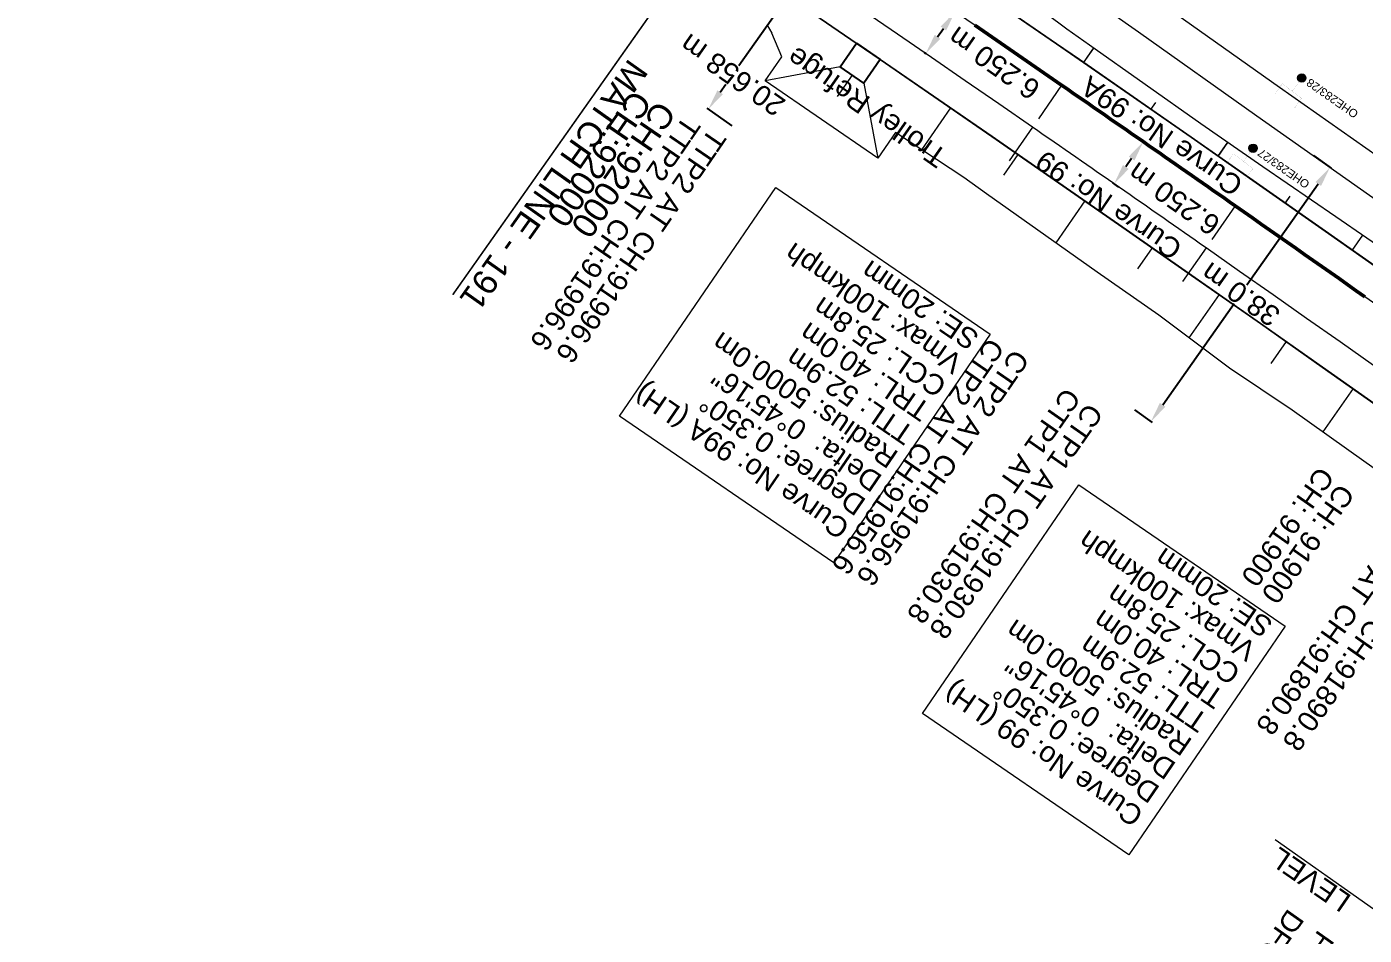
# Model space of a CAD drawing. Header units: metres. Extents: x 644418 to 1306172, y 3366650 to 6747308.
# Drawn here: x 658424 to 658587.4, y 3369598.3 to 3369709.3 of the extents above; entities that cross this region are included whole.
import ezdxf
from ezdxf.enums import TextEntityAlignment as Align

# ---------------------------------------------------------------- set-up
doc = ezdxf.new("R2010")
doc.units = ezdxf.units.M
doc.header["$MEASUREMENT"] = 0
doc.linetypes.add('CENTER', pattern=[2, 1.25, -0.25, 0.25, -0.25])
doc.linetypes.add('PHANTOM2', pattern=[1.25, 0.625, -0.125, 0.125, -0.125, 0.125, -0.125])
doc.layers.get('Defpoints').update_dxf_attribs({"lineweight": 0})
for name, color, linetype in [('C-ROAD-CNTR-N', 92, 'Continuous'), ('DFCC Boundary', 6, 'CENTER'), ('Dimension', 10, 'Continuous'), ('MATCH LINE', 7, 'Continuous'), ('PROPOSED DFCC FORMATION LINE', 187, 'Continuous'), ('Trolley Refuse', 10, 'Continuous')]:
    doc.layers.add(name, color=color, linetype=linetype)
for name, color, linetype, lineweight in [('Cardinal_Leader', 10, 'Continuous', 0), ('Existing IR Track', 143, 'Continuous', 0), ('OHE MAST', 8, 'Continuous', 0), ('OHE MAST TEXT', 8, 'Continuous', 0), ('Prop TPTC Connecting line', 10, 'Continuous', 0), ('Prop- DN Curve_cont', 3, 'Continuous', 0), ('PROP-DFC Connecting line', 1, 'Continuous', 0), ('Proposed Chainage', 10, 'Continuous', 0), ('Proposed Chainages Connecting line', 10, 'Continuous', 0), ('Proposed Curve_Details', 10, 'Continuous', 0), ('Proposed Curve_Details Connecting line', 10, 'Continuous', 0), ('PROPOSED DFCC TOE LINE', 239, 'Continuous', 0), ('PROPOSED DFCC TOE SLOPES', 239, 'Continuous', 0), ('PROPOSED DFCC TOE SLOPES - Connecting line', 239, 'Continuous', 0), ('PROPOSED DFCC TRACK', 1, 'Continuous', 0), ('PROPOSED GRADES IN PLAN', 10, 'Continuous', 0), ('PROPOSED GRADES IN PLAN FOR LINK LINE', 10, 'Continuous', 0), ('Proposed TPTC Chainages', 1, 'Continuous', 0)]:
    doc.layers.add(name, color=color, linetype=linetype, lineweight=lineweight)
doc.styles.get("Standard").update_dxf_attribs({"font": 'arial.ttf'})
doc.styles.add('Style-Arial', font='arial.ttf')
doc.dimstyles.new('DIM', dxfattribs={"dimtxt": 2.5, "dimasz": 2.5, "dimexe": 0.18, "dimexo": 0.0625, "dimgap": 0.09, "dimtad": 0, "dimtih": 1, "dimtoh": 1, "dimdec": 3, "dimzin": 0, "dimdsep": 46, "dimtxsty": 'Standard', "dimcen": 0.09, "dimadec": 0, "dimazin": 0, "dimtfac": 1, "dimtdec": 3, "dimtofl": 0, "dimtmove": 0, "dimatfit": 3, "dimfxl": 1, "dimtolj": 1, "dimtzin": 0, "dimarcsym": 0})

# ---------------------------------------------------------------- blocks, each defined once
blk = doc.blocks.new('OHE MAST')
h = blk.add_hatch(color=256)
edge = h.paths.add_edge_path()
edge.add_arc((0, 0), 0.514, 0, 360)
at = {"const_width": 0.01, "flags": 128}
for points in [[(1.5, 3.5), (1.5, 2), (-1.5, 2), (-1.5, 3.5)], [(0, 2), (0, 0)]]:
    blk.add_lwpolyline(points, dxfattribs=at)
blk.add_circle((0, 0), 0.514)
blk = doc.blocks.new('*D1717')
at = {"layer": 'Defpoints', "color": 0, "transparency": 16777216}
for p in [(658537.41, 3369711.13), (658537.5, 3369711.07), (658533.9, 3369705.96)]:
    blk.add_point(p, dxfattribs=at)
at = {"layer": 'Dimension', "color": 0, "lineweight": -2, "transparency": 16777216}
for p, q in [((658537.45, 3369711.1), (658537.26, 3369711.24)), ((658535.25, 3369708.07), (658535.97, 3369709.09)), ((658533.85, 3369705.99), (658533.66, 3369706.13))]:
    blk.add_line(p, q, dxfattribs=at)
at = {"layer": 'Dimension', "color": 0, "transparency": 16777216}
for points in [[(658535.63, 3369709.33), (658536.31, 3369708.85), (658537.41, 3369711.13)], [(658534.91, 3369708.31), (658535.59, 3369707.83), (658533.81, 3369706.02)]]:
    blk.add_solid(points, dxfattribs=at)
at = {"layer": 'Dimension', "color": 0, "lineweight": 0, "transparency": 16777216, "insert": (658542.15, 3369704.85), "char_height": 2.5, "attachment_point": 5, "rotation": 145}
blk.add_mtext('\\A1;6.250 m', dxfattribs=at)
blk = doc.blocks.new('*D1597')
at = {"layer": 'Defpoints', "color": 0, "transparency": 16777216}
for p in [(658522.14, 3369714.04), (658507.26, 3369699.25), (658510.23, 3369697.16)]:
    blk.add_point(p, dxfattribs=at)
at = {"layer": 'Dimension', "color": 0, "lineweight": -2, "transparency": 16777216}
for p, q in [((658522.09, 3369714.07), (658519.02, 3369716.24)), ((658517.72, 3369714.09), (658510.98, 3369704.53)), ((658508.7, 3369701.29), (658509.41, 3369702.3)), ((658510.18, 3369697.19), (658507.11, 3369699.35))]:
    blk.add_line(p, q, dxfattribs=at)
at = {"layer": 'Dimension', "color": 0, "transparency": 16777216}
for points in [[(658517.38, 3369714.33), (658518.07, 3369713.85), (658519.17, 3369716.13)], [(658508.36, 3369701.53), (658509.04, 3369701.05), (658507.26, 3369699.25)]]:
    blk.add_solid(points, dxfattribs=at)
at = {"layer": 'Dimension', "color": 0, "lineweight": 0, "transparency": 16777216, "insert": (658510.2, 3369703.41), "char_height": 2.5, "attachment_point": 5, "rotation": 145}
blk.add_mtext('\\A1;20.658 m', dxfattribs=at)
blk = doc.blocks.new('*D1800')
at = {"layer": 'Defpoints', "color": 0, "linetype": 'Continuous', "ltscale": 0.5, "transparency": 16777216}
for p in [(658581.14, 3369693.6), (658583.21, 3369692.14), (658559.25, 3369662.54)]:
    blk.add_point(p, dxfattribs=at)
at = {"layer": 'DFCC Boundary', "color": 0, "linetype": 'Continuous', "lineweight": -2, "ltscale": 0.5, "transparency": 16777216}
for p, q in [((658581.19, 3369693.56), (658583.36, 3369692.03)), ((658581.77, 3369690.09), (658573.05, 3369677.73)), ((658562.76, 3369663.12), (658571.48, 3369675.49)), ((658559.3, 3369662.5), (658561.47, 3369660.97))]:
    blk.add_line(p, q, dxfattribs=at)
at = {"layer": 'DFCC Boundary', "color": 0, "linetype": 'Continuous', "ltscale": 0.5, "transparency": 16777216}
for points in [[(658581.43, 3369690.33), (658582.11, 3369689.85), (658583.21, 3369692.14)], [(658562.42, 3369663.36), (658563.1, 3369662.88), (658561.32, 3369661.08)]]:
    blk.add_solid(points, dxfattribs=at)
at = {"layer": 'DFCC Boundary', "color": 0, "linetype": 'Continuous', "ltscale": 0.5, "transparency": 16777216, "insert": (658572.27, 3369676.61), "char_height": 2.5, "attachment_point": 5, "rotation": 145}
blk.add_mtext('\\A1;38.0 m', dxfattribs=at)
blk = doc.blocks.new('*D1932')
at = {"layer": 'Defpoints', "color": 0, "transparency": 16777216}
for p in [(658561.03, 3369694.81), (658556.83, 3369690.12), (658557.47, 3369689.67)]:
    blk.add_point(p, dxfattribs=at)
at = {"layer": 'Dimension', "color": 0, "lineweight": -2, "transparency": 16777216}
for p, q in [((658560.98, 3369694.84), (658560.25, 3369695.35)), ((658558.97, 3369693.2), (658558.25, 3369692.17)), ((658557.41, 3369689.71), (658556.68, 3369690.22))]:
    blk.add_line(p, q, dxfattribs=at)
at = {"layer": 'Dimension', "color": 0, "transparency": 16777216}
for points in [[(658558.62, 3369693.44), (658559.31, 3369692.96), (658560.39, 3369695.25)], [(658557.91, 3369692.41), (658558.6, 3369691.93), (658556.83, 3369690.12)]]:
    blk.add_solid(points, dxfattribs=at)
at = {"layer": 'Dimension', "color": 0, "lineweight": 0, "transparency": 16777216, "insert": (658564.14, 3369688.29), "char_height": 2.5, "attachment_point": 5, "rotation": 145}
blk.add_mtext('\\A1;6.250 m', dxfattribs=at)

msp = doc.modelspace()

# ---------------------------------------------------------------- linework, layer by layer
at = {"layer": 'C-ROAD-CNTR-N', "color": 4, "linetype": 'Continuous', "lineweight": 50, "flags": 128}
for points in [[(658550.4191, 3369702.1644), (658549.3576, 3369702.898), (658548.296, 3369703.6314), (658547.2341, 3369704.3644), (658546.1721, 3369705.0973), (658545.1099, 3369705.8299), (658544.0476, 3369706.5622), (658542.9851, 3369707.2944), (658541.9224, 3369708.0263), (658540.8597, 3369708.7581), (658539.7968, 3369709.4896)], [(658587.473, 3369676.3082), (658586.4175, 3369677.0505), (658585.3619, 3369677.7926), (658584.3063, 3369678.5345), (658583.2505, 3369679.2763), (658582.1945, 3369680.0179), (658581.1385, 3369680.7593), (658580.0823, 3369681.5005), (658579.026, 3369682.2415), (658577.9695, 3369682.9823), (658576.9129, 3369683.7229), (658575.8561, 3369684.4632), (658574.7991, 3369685.2034), (658573.742, 3369685.9432), (658572.6847, 3369686.6828), (658571.6272, 3369687.4222)]]:
    msp.add_lwpolyline(points, dxfattribs=at)
msp.add_lwpolyline([(658571.6272, 3369687.4222, 0.00129143), (658550.4191, 3369702.1644)], format="xyb", dxfattribs=at)
at = {"layer": 'Cardinal_Leader', "lineweight": 0, "flags": 128}
for points in [[(658546.8521, 3369697.0321), (658544.0089, 3369692.9192)], [(658568.0596, 3369682.2903), (658565.1951, 3369678.1921)]]:
    msp.add_lwpolyline(points, dxfattribs=at)
at = {"layer": 'Existing IR Track', "flags": 128}
for points in [[(658423.1557, 3369810.5924), (658437.5991, 3369800.4093), (658451.6419, 3369790.5096), (658465.3409, 3369780.8522), (658478.9301, 3369771.2586), (658493.1411, 3369761.226), (658506.4386, 3369751.8349), (658520.2363, 3369742.0904), (658534.1236, 3369732.261), (658547.7953, 3369722.5842), (658562.3531, 3369712.3087), (658577.0523, 3369701.9334), (658590.5797, 3369692.3769), (658604.1225, 3369682.8094), (658618.0525, 3369672.9855), (658631.7104, 3369663.3533), (658646.6179, 3369652.846), (658661.421, 3369642.4123), (658675.713, 3369632.3191), (658690.0302, 3369622.2081), (658703.4631, 3369612.7378), (658716.7056, 3369603.4018), (658731.2176, 3369593.162)], [(658420.5356, 3369806.8722), (658435.2684, 3369796.49), (658449.0313, 3369786.8009), (658462.8347, 3369777.0834), (658476.3293, 3369767.5642), (658489.8501, 3369758.0265), (658503.8424, 3369748.1485), (658517.7686, 3369738.3171), (658531.5472, 3369728.5981), (658545.2313, 3369718.9456), (658559.7875, 3369708.6677), (658574.2804, 3369698.4343), (658588.0243, 3369688.7464), (658601.7333, 3369679.0831), (658615.5116, 3369669.3762), (658629.3078, 3369659.6567), (658644.0761, 3369649.2377), (658658.8965, 3369638.782), (658673.1764, 3369628.7154), (658687.4097, 3369618.6816), (658700.9274, 3369609.1374), (658714.3803, 3369599.6389), (658728.6849, 3369589.5646)]]:
    msp.add_lwpolyline(points, dxfattribs=at)
at = {"layer": 'MATCH LINE', "linetype": 'PHANTOM2', "ltscale": 15, "const_width": 0.2}
msp.add_lwpolyline([(658542.0276, 3369770.1269), (658476.0296, 3369676.5623)], dxfattribs=at)
at = {"layer": 'Prop TPTC Connecting line', "lineweight": 0, "flags": 128}
for points in [[(658550.4195, 3369702.1641), (658547.5763, 3369698.0512)], [(658571.627, 3369687.4223), (658568.7625, 3369683.3241)]]:
    msp.add_lwpolyline(points, dxfattribs=at)
at = {"layer": 'PROP-DFC Connecting line', "color": 12, "linetype": 'Continuous', "lineweight": 0, "flags": 128}
msp.add_lwpolyline([(659123.2101, 3369298.6585), (658604.351, 3369664.4193), (658600.2643, 3369667.3001), (658596.1772, 3369670.1803), (658592.0894, 3369673.0595), (658588.0005, 3369675.9372), (658583.9102, 3369678.8128), (658579.8181, 3369681.6859), (658575.7238, 3369684.5559), (658571.627, 3369687.4223, 0.00129139), (658550.4195, 3369702.1641), (658546.3053, 3369705.0054), (658542.1885, 3369707.8431), (658538.0697, 3369710.6777), (658533.949, 3369713.5097), (658529.827, 3369716.3396), (658525.7039, 3369719.168), (658521.58, 3369721.9954), (658517.4558, 3369724.8223), (658398.9815, 3369806.0252)], format="xyb", dxfattribs=at)
at = {"layer": 'Proposed Curve_Details'}
msp.add_lwpolyline([(658577.7365, 3369636.1057), (658558.6355, 3369608.1801), (658533.4304, 3369625.4202), (658552.5315, 3369653.3459)], close=True, dxfattribs=at)
at = {"layer": 'Proposed Curve_Details Connecting line'}
msp.add_lwpolyline([(658541.6887, 3369671.7487), (658522.5876, 3369643.823), (658496.3954, 3369661.7384), (658515.4964, 3369689.6641)], close=True, dxfattribs=at)
at = {"layer": 'PROPOSED DFCC FORMATION LINE', "lineweight": 0, "flags": 128}
for points in [[(658590.1581, 3369679.0043), (658582.6303, 3369684.2937), (658573.7753, 3369690.4959), (658566.2275, 3369695.7612), (658552.552, 3369705.2488), (658549.7788, 3369707.1645), (658536.0722, 3369716.6007), (658533.2947, 3369718.5079), (658519.5759, 3369727.9154), (658516.7977, 3369729.8196), (658500.3008, 3369741.1267), (658483.8038, 3369752.4338), (658467.3069, 3369763.7409), (658450.8099, 3369775.048), (658434.313, 3369786.3551), (658417.816, 3369797.6622)], [(658590.1868, 3369679.0452), (658582.659, 3369684.3346), (658573.804, 3369690.5369), (658566.2561, 3369695.8023), (658552.5804, 3369705.2899), (658549.8072, 3369707.2057), (658536.1005, 3369716.6419), (658533.323, 3369718.5491), (658519.6042, 3369727.9567), (658516.826, 3369729.8609), (658500.3291, 3369741.168), (658483.8321, 3369752.475), (658467.3351, 3369763.7821), (658450.8382, 3369775.0892), (658434.3412, 3369786.3963), (658417.8443, 3369797.7034)], [(658591.0735, 3369661.5434), (658582.2755, 3369667.738), (658574.7211, 3369673.0461), (658565.9113, 3369679.2167), (658558.341, 3369684.4975), (658544.7197, 3369693.9474), (658541.9167, 3369695.8838), (658528.2584, 3369705.2866), (658525.4489, 3369707.2157), (658511.7684, 3369716.597), (658508.9562, 3369718.5245), (658492.4593, 3369729.8316), (658475.9623, 3369741.1387), (658459.4654, 3369752.4458), (658442.9684, 3369763.7529), (658426.4715, 3369775.06), (658409.9745, 3369786.367)], [(658591.0447, 3369661.5025), (658582.2468, 3369667.6971), (658574.6924, 3369673.0051), (658565.8826, 3369679.1757), (658558.3125, 3369684.4565), (658544.6913, 3369693.9063), (658541.8883, 3369695.8426), (658528.2301, 3369705.2454), (658525.4206, 3369707.1745), (658511.7401, 3369716.5558), (658508.928, 3369718.4832), (658492.431, 3369729.7903), (658475.9341, 3369741.0974), (658459.4371, 3369752.4045), (658442.9401, 3369763.7116), (658426.4432, 3369775.0187), (658409.9462, 3369786.3258)]]:
    msp.add_lwpolyline(points, dxfattribs=at)
at = {"layer": 'PROPOSED DFCC TOE LINE', "lineweight": 0, "flags": 128}
for points in [[(658526.9975, 3369727.2697), (658534.9536, 3369720.9247), (658537.7274, 3369719.0106), (658551.0631, 3369709.0248), (658553.814, 3369707.0744), (658567.4186, 3369697.4719), (658574.987, 3369692.2295), (658583.9138, 3369686.1227), (658591.4953, 3369680.9054), (658600.3659, 3369674.729), (658607.8594, 3369669.3963), (658614.6934, 3369664.5851), (658616.7032, 3369667.4362), (658623.377, 3369662.7316), (658621.3444, 3369659.8481), (658632.955, 3369651.5324), (658634.9939, 3369650.0579), (658649.2754, 3369639.9717), (658665.7496, 3369628.6293), (658682.0192, 3369616.9967), (658698.4073, 3369605.5322), (658714.763, 3369594.0217)], [(658530.1171, 3369696.3808), (658527.9631, 3369693.2437), (658514.204, 3369702.6909), (658516.2174, 3369705.6232)], [(658523.3739, 3369704.3947), (658514.204, 3369702.6909)], [(658526.2593, 3369702.4136), (658527.9631, 3369693.2437)], [(658681.5984, 3369591.0391), (658669.5733, 3369599.3413), (658653.0745, 3369610.6487), (658636.4463, 3369621.7728), (658621.9931, 3369631.6152), (658619.9602, 3369633.0982), (658605.7945, 3369643.3487), (658603.7281, 3369644.784), (658594.8883, 3369650.9243), (658587.3459, 3369656.2531), (658578.5807, 3369662.4854), (658570.913, 3369667.6194), (658562.3069, 3369674.0599), (658554.7375, 3369679.3217), (658541.2274, 3369688.8957), (658538.4551, 3369690.8693), (658530.1171, 3369696.3808)]]:
    msp.add_lwpolyline(points, dxfattribs=at)
at = {"layer": 'PROPOSED DFCC TOE LINE', "lineweight": 0}
msp.add_lwpolyline([(658516.2174, 3369705.6232), (658515.0164, 3369708.5026)], dxfattribs=at)
at = {"layer": 'PROPOSED DFCC TOE SLOPES', "linetype": 'Continuous', "lineweight": 0, "flags": 128}
for points in [[(658524.8166, 3369703.4042), (658523.0047, 3369700.7679)], [(658536.8314, 3369699.3847), (658533.3085, 3369694.2713)], [(658545.0587, 3369693.7122), (658543.3108, 3369691.1851)], [(658553.269, 3369688.0163), (658549.7067, 3369682.8868)], [(658561.4744, 3369682.3117), (658559.673, 3369679.7274)], [(658569.6648, 3369676.5876), (658565.9739, 3369671.3155)], [(658577.8477, 3369670.8492), (658575.9673, 3369668.1717)], [(658586.0241, 3369665.0987), (658582.3156, 3369659.8298)]]:
    msp.add_lwpolyline(points, dxfattribs=at)
at = {"layer": 'PROPOSED DFCC TOE SLOPES - Connecting line', "linetype": 'Continuous', "lineweight": 0, "flags": 128}
for points in [[(658553.0803, 3369704.8823), (658554.3372, 3369706.7051)], [(658553.089, 3369704.8763), (658554.351, 3369706.6953)], [(658561.3053, 3369699.1761), (658561.9132, 3369700.0524)], [(658561.3085, 3369699.1739), (658561.9173, 3369700.0495)], [(658569.5189, 3369693.4652), (658570.7165, 3369695.1876)], [(658569.5265, 3369693.4599), (658570.7283, 3369695.1794)], [(658577.7228, 3369687.731), (658578.3439, 3369688.6196)], [(658577.7277, 3369687.7276), (658578.3502, 3369688.6153)], [(658585.9149, 3369681.9858), (658587.2204, 3369683.8472)], [(658585.9191, 3369681.9828), (658587.2271, 3369683.8426)]]:
    msp.add_lwpolyline(points, dxfattribs=at)
at = {"layer": 'PROPOSED DFCC TRACK', "color": 12, "flags": 128}
msp.add_lwpolyline([(661104.7692, 3367894.1456), (658600.7836, 3369659.2873), (658596.6968, 3369662.1681), (658592.6098, 3369665.0483), (658588.522, 3369667.9275), (658584.4331, 3369670.8051), (658580.3428, 3369673.6808), (658576.2507, 3369676.5538), (658572.1564, 3369679.4238), (658568.0596, 3369682.2903, 0.00129139), (658546.8521, 3369697.0321), (658542.7378, 3369699.8734), (658538.6211, 3369702.711), (658534.5023, 3369705.5456), (658530.3816, 3369708.3776), (658526.2596, 3369711.2076), (658522.1365, 3369714.036), (658518.0126, 3369716.8633), (658513.8884, 3369719.6902), (658376.5127, 3369813.8482)], format="xyb", dxfattribs=at)
at = {"layer": 'PROPOSED DFCC TRACK', "linetype": 'Continuous', "elevation": 270.8122, "flags": 128}
msp.add_lwpolyline([(658526.0924, 3369725.987), (658514.4532, 3369709.483), (658515.0164, 3369708.5026)], dxfattribs=at)
at = {"layer": 'PROPOSED GRADES IN PLAN FOR LINK LINE', "linetype": 'Continuous', "lineweight": 0, "flags": 128}
msp.add_lwpolyline([(658605.3263, 3369590.6432), (658588.5362, 3369601.5103), (658576.5112, 3369609.9871)], dxfattribs=at)
at = {"layer": 'Trolley Refuse'}
msp.add_lwpolyline([(658525.355, 3369707.2801), (658528.2404, 3369705.299), (658526.2593, 3369702.4136), (658523.3739, 3369704.3947)], close=True, dxfattribs=at)

# ---------------------------------------------------------------- block references
at = {"layer": 'OHE MAST', "color": 2, "rotation": 143.3908318566117}
for p in [(658579.75, 3369703.04), (658573.8, 3369694.46)]:
    msp.add_blockref('OHE MAST', p, dxfattribs=at)

# ---------------------------------------------------------------- texts
at = {"layer": 'MATCH LINE', "linetype": 'Continuous'}
msp.add_text('MATCH LINE - 191', height=3, rotation=234.693137, dxfattribs=at).set_placement((658497.5869, 3369705.5368))
at = {"layer": 'OHE MAST TEXT'}
for s, p in [('OHE283/28', (658583.4845, 3369700.5508)), ('OHE283/27', (658577.5345, 3369691.9708))]:
    msp.add_text(s, height=1, rotation=145, dxfattribs=at).set_placement(p, align=Align.MIDDLE_CENTER)
at = {"layer": 'Prop TPTC Connecting line', "lineweight": 0, "char_height": 2.5, "attachment_point": 4, "line_spacing_factor": 0.6, "style": 'Style-Arial'}
for s, insert, rotation in [('TTP2 AT CH:91996.6', (658508.5119, 3369696.364), 235.573073), ('CTP2 AT CH:91956.6', (658545.562, 3369669.3857), 235.343886), ('CTP1 AT CH:91930.8', (658554.5908, 3369662.8043), 235.04792), ('TTP1 AT CH:91890.8', (658597.6292, 3369648.7286), 234.818733)]:
    msp.add_mtext(s, dxfattribs=dict(at, insert=insert, rotation=rotation))
at = {"layer": 'Prop- DN Curve_cont', "color": 1, "style": 'Style-Arial'}
msp.add_text('Curve No: 99A', height=2.5, rotation=145.628033, dxfattribs=at).set_placement((658572.7957, 3369690.5046))
at = {"layer": 'Proposed Chainage', "lineweight": 0, "attachment_point": 4, "line_spacing_factor": 0.6, "style": 'Style-Arial'}
for s, insert, char_height, rotation in [('CH:92000', (658499.2517, 3369700.9492), 3, 235.573073), ('CH: 91900', (658582.8431, 3369655.0411), 2.5, 234.830955)]:
    msp.add_mtext(s, dxfattribs=dict(at, insert=insert, char_height=char_height, rotation=rotation))
at = {"layer": 'Proposed Chainages Connecting line', "lineweight": 0, "attachment_point": 4, "line_spacing_factor": 0.6, "style": 'Style-Arial'}
for s, insert, char_height, rotation in [('CH:92000', (658502.2052, 3369699.6365), 3, 235.573073), ('CH: 91900', (658585.3146, 3369652.9514), 2.5, 234.830846)]:
    msp.add_mtext(s, dxfattribs=dict(at, insert=insert, char_height=char_height, rotation=rotation))
at = {"layer": 'Proposed Curve_Details', "insert": (658576.4269, 3369636.6373), "char_height": 2.5, "attachment_point": 7, "rotation": 145.628033, "line_spacing_factor": 0.84, "style": 'Style-Arial'}
msp.add_mtext('Curve No: 99 (LH)\\PDegree: 0.350%%D\\PDelta:  0%%D45\'16"\\PRadius: 5000.0m\\PTTL: 52.9m\\PTRL: 40.0m\\PCCL: 25.8m\\PVmax: 100kmph\\PSE: 20mm', dxfattribs=at)
at = {"layer": 'Proposed Curve_Details Connecting line', "insert": (658540.537, 3369671.7443), "char_height": 2.5, "attachment_point": 7, "rotation": 145.628033, "line_spacing_factor": 0.84, "style": 'Style-Arial'}
msp.add_mtext('Curve No: 99A (LH)\\PDegree: 0.350%%D\\PDelta:  0%%D45\'16"\\PRadius: 5000.0m\\PTTL: 52.9m\\PTRL: 40.0m\\PCCL: 25.8m\\PVmax: 100kmph\\PSE: 20mm', dxfattribs=at)
at = {"layer": 'PROPOSED GRADES IN PLAN', "linetype": 'Continuous', "lineweight": 0, "insert": (658582.8122, 3369598.4116), "char_height": 2.5, "attachment_point": 4, "rotation": 234.818733, "line_spacing_factor": 1.08, "style": 'Style-Arial'}
msp.add_mtext('{\\C1;DFC CH: 91867.484\\PFL:271.055\\P}DFC MAIN LINE', dxfattribs=at)
at = {"layer": 'PROPOSED GRADES IN PLAN FOR LINK LINE', "linetype": 'Continuous', "lineweight": 0, "insert": (658585.9712, 3369603.0751), "char_height": 2.5, "attachment_point": 7, "rotation": 145.433283, "line_spacing_factor": 0.84, "style": 'Style-Arial'}
msp.add_mtext('LEVEL', dxfattribs=at)
at = {"layer": 'Proposed TPTC Chainages', "lineweight": 0, "char_height": 2.5, "attachment_point": 4, "line_spacing_factor": 0.6, "style": 'Style-Arial'}
for s, insert, rotation in [('TTP2 AT CH:91996.6', (658505.3608, 3369697.8833), 235.573073), ('CTP2 AT CH:91956.6', (658542.5133, 3369670.785), 235.343886), ('CTP1 AT CH:91930.8', (658551.8497, 3369664.6855), 235.04792), ('TTP1 AT CH:91890.8', (658594.4004, 3369650.6931), 234.818733)]:
    msp.add_mtext(s, dxfattribs=dict(at, insert=insert, rotation=rotation))
at = {"layer": 'Trolley Refuse', "style": 'Style-Arial'}
for s, rotation, p in [('Trolley Refuge', 145, (658536.6089, 3369693.9741)), ('Curve No: 99', 145.628033, (658565.3576, 3369682.7133))]:
    msp.add_text(s, height=2.5, rotation=rotation, dxfattribs=at).set_placement(p)

# ---------------------------------------------------------------- dimensions: what is measured, and where the dimension line sits
at = {"layer": 'DFCC Boundary', "linetype": 'Continuous', "ltscale": 0.5}
dim = msp.add_aligned_dim(p1=(658559.2465, 3369662.5399), p2=(658581.1399, 3369693.5992), distance=-2.5362, dimstyle='DIM', override={"dimdec": 1, "dimpost": ' m'}, dxfattribs=at)
dim.commit()
dim.dimension.update_dxf_attribs({"geometry": '*D1800', "text_midpoint": (658572.2661, 3369676.6083), "text_rotation": 145})
at = {"layer": 'Dimension', "color": 10, "lineweight": 0}
for base, p1, p2, angle, override, picture, middle in [((658507.2586, 3369699.2506), (658522.1365, 3369714.036), (658510.2292, 3369697.1552), 234.801868, {"dimpost": ' m'}, '*D1597', (658510.1961, 3369703.4149)), ((658537.4107, 3369711.1316), (658533.9015, 3369705.9585), (658537.5025, 3369711.0668), 54.818733, {"dimpost": ' m', "dimtmove": 2}, '*D1717', (658542.1496, 3369704.8515)), ((658556.8261, 3369690.1192), (658561.0328, 3369694.8069), (658557.4654, 3369689.6749), 235.195903, {"dimpost": ' m', "dimtmove": 2}, '*D1932', (658564.1434, 3369688.2913))]:
    dim = msp.add_linear_dim(base=base, p1=p1, p2=p2, angle=angle, dimstyle='DIM', override=override, dxfattribs=at)
    dim.commit()
    dim.dimension.update_dxf_attribs({"geometry": picture, "text_midpoint": middle, "dimtype": 129, "text_rotation": 145})

doc.saveas('drawing.dxf')
